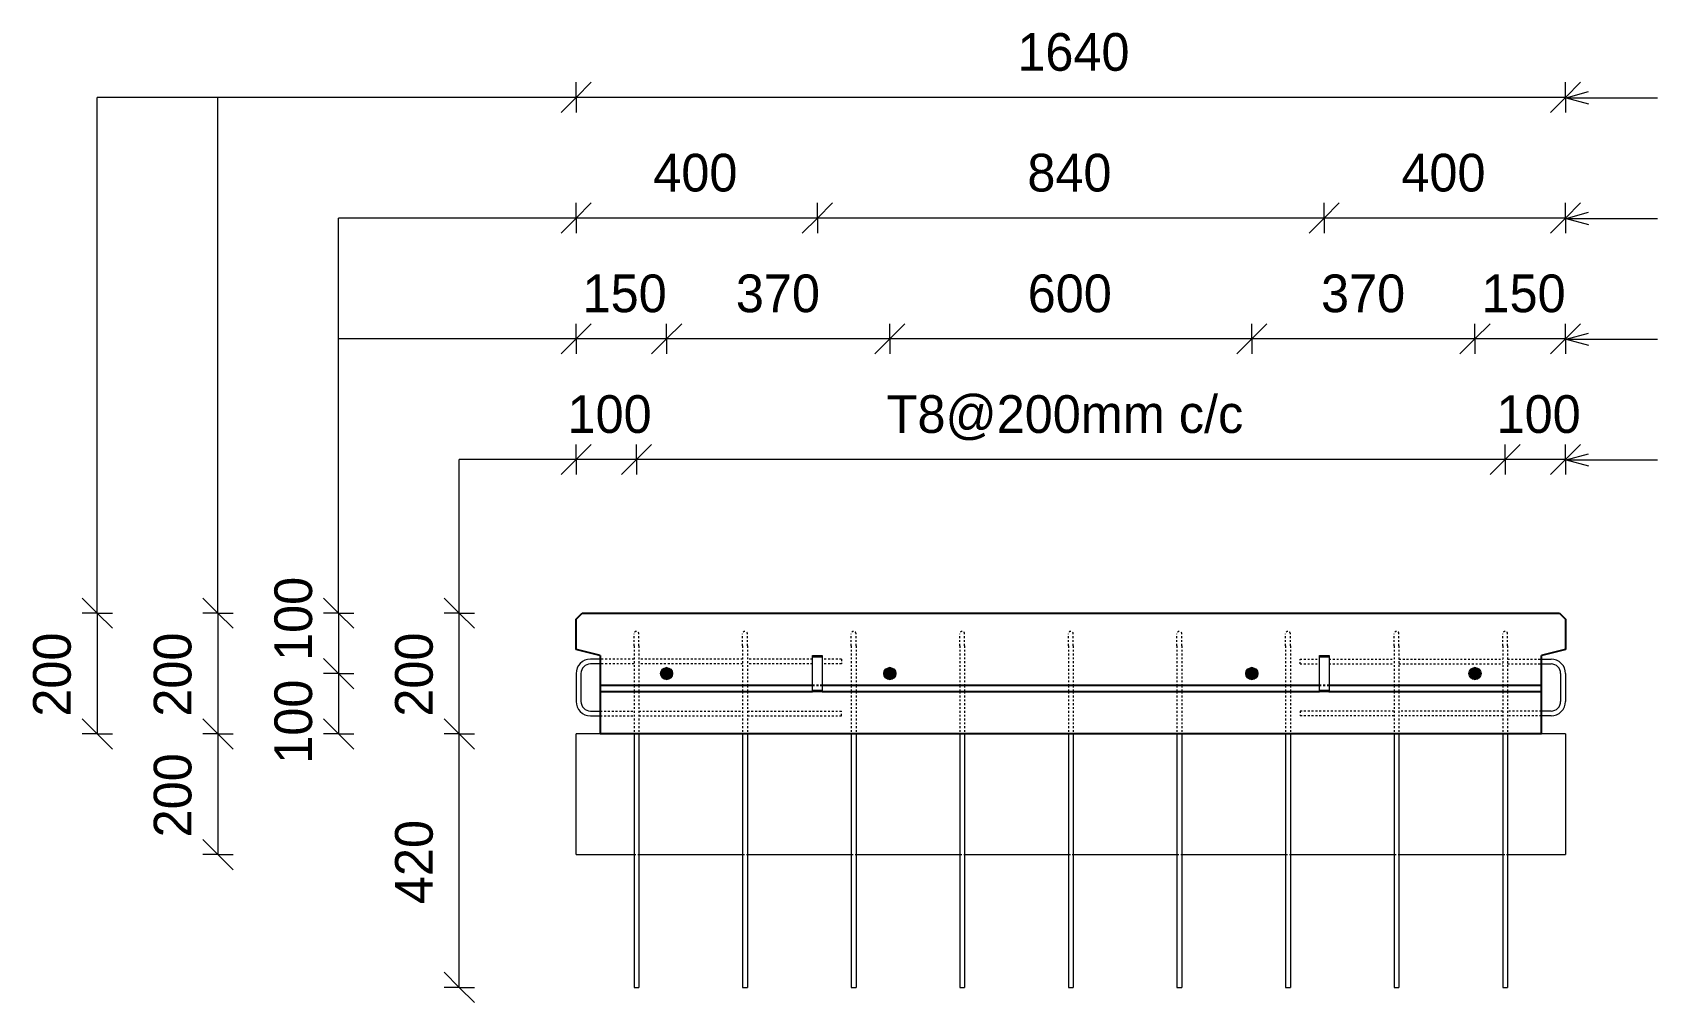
# Model space of a CAD drawing. Header units: millimetres. Extents: x -5626 to 7572, y 1067 to 18539.
# Drawn here: x -2132 to 562, y 12469 to 14076 of the extents above; entities that cross this region are included whole.
import ezdxf

# ---------------------------------------------------------------- set-up
doc = ezdxf.new("R2010")
doc.units = ezdxf.units.MM
doc.linetypes.add('Dash', pattern=[6.36, 3.18, -3.18])
for name, color, linetype, lineweight in [('A-ANNO-DIMS', 211, 'Continuous', 9), ('A-ANNO-DIMS-25', 211, 'Continuous', 9), ('A-DETL-MBND', 5, 'Continuous', 18), ('A-GENM', 13, 'Continuous', 18), ('A-WALL', 113, 'Continuous', 25), ('A-WALL-HDLN', 110, 'Dash', 25), ('G-ANNO-TEXT', 231, 'Continuous', 9), ('S-BEAM', 12, 'Continuous', 18), ('S-BEAM-HDLN', 1, 'Dash', 18), ('S-RBAR', 171, 'Continuous', 18)]:
    doc.layers.add(name, color=color, linetype=linetype, lineweight=lineweight)
doc.styles.add('Nirmala UI Semilight', font='NirmalaS.ttf', dxfattribs={"height": 62.5})
doc.dimstyles.new('Arrow_Filled_-_2_5_NI_UI', dxfattribs={"dimscale": 304.8, "dimtxt": 65.460247, "dimasz": 0.164042, "dimexe": 0.082021, "dimexo": 0.0625, "dimgap": 0.082021, "dimtad": 1, "dimdec": 0, "dimzin": 0, "dimdsep": 46, "dimtxsty": 'Nirmala UI Semilight', "dimblk1": 'OBLIQUE', "dimblk2": 'OBLIQUE', "dimsah": 1, "dimcen": 0.09, "dimazin": 0, "dimtfac": 1, "dimtdec": 4, "dimtix": 1, "dimtmove": 0, "dimatfit": 3, "dimfxl": 0.082021, "dimfxlon": 1, "dimtvp": 1, "dimtolj": 1, "dimtzin": 0, "dimarcsym": 2})
doc.dimstyles.new('Arrow_Filled_-_2_5_NI_UI_1', dxfattribs={"dimscale": 304.8, "dimtxt": 65.460247, "dimasz": 0.164042, "dimexe": 0.082021, "dimexo": 0.0625, "dimgap": 0.082021, "dimtad": 1, "dimdec": 0, "dimzin": 0, "dimdsep": 46, "dimtxsty": 'Nirmala UI Semilight', "dimblk1": 'OBLIQUE', "dimblk2": 'OBLIQUE', "dimsah": 1, "dimcen": 0.09, "dimazin": 0, "dimtfac": 1, "dimtdec": 4, "dimtix": 1, "dimtmove": 2, "dimatfit": 3, "dimfxl": 0.082021, "dimfxlon": 1, "dimtvp": 1, "dimtolj": 1, "dimtzin": 0, "dimarcsym": 2})

# ---------------------------------------------------------------- blocks, each defined once
blk = doc.blocks.new('RR spread anchor face based - RR-SA-7_5-260-1726841-Elevation Top Copy 1')
at = {"layer": 'A-GENM'}
for p, q in [((-4653.4, 13041.4), (-4653.4, 13043.9)), ((-4653.4, 13043.9), (-4637.4, 13043.9)), ((-4653.4, 12986.4), (-4653.4, 13041.4)), ((-4653.4, 13041.4), (-4637.4, 13041.4)), ((-4637.4, 13043.9), (-4637.4, 13041.4)), ((-4637.4, 13041.4), (-4637.4, 12986.4)), ((-4653.4, 12983.9), (-4653.4, 12986.4)), ((-4653.4, 12986.4), (-4637.4, 12986.4)), ((-4637.4, 12983.9), (-4653.4, 12983.9)), ((-4637.4, 12986.4), (-4637.4, 12983.9))]:
    blk.add_line(p, q, dxfattribs=at)
blk = doc.blocks.new('DIMBLOCK13-Elevation Top Copy 1')
at = {"layer": 'A-ANNO-DIMS-25'}
for p, q in [((-1424.4, 12913.9), (-1449.4, 12938.9)), ((-1424.4, 12913.9), (-1449.4, 12913.9)), ((-1424.4, 12493.9), (-1424.4, 12913.9)), ((-1424.4, 12913.9), (-1399.4, 12888.9)), ((-1424.4, 12913.9), (-1399.4, 12913.9)), ((-1424.4, 12493.9), (-1449.4, 12518.9)), ((-1424.4, 12493.9), (-1449.4, 12493.9)), ((-1424.4, 12493.9), (-1399.4, 12468.9)), ((-1424.4, 12493.9), (-1399.4, 12493.9))]:
    blk.add_line(p, q, dxfattribs=at)
at = {"layer": 'A-ANNO-DIMS-25', "color": 0, "insert": (-1530.9, 12631.9), "char_height": 62.5, "width": 172.815, "attachment_point": 1, "rotation": 90, "line_spacing_factor": 1.142579, "style": 'Nirmala UI Semilight'}
blk.add_mtext('420', dxfattribs=at)
blk = doc.blocks.new('_Oblique')
at = {"color": 0, "linetype": 'ByBlock', "lineweight": -2}
blk.add_line((-0.5, -0.5), (0.5, 0.5), dxfattribs=at)
blk = doc.blocks.new('DIMBLOCK14-Elevation Top Copy 1')
at = {"layer": 'A-ANNO-DIMS-25'}
for p, q in [((-1424.4, 13113.9), (-1449.4, 13138.9)), ((-1424.4, 13113.9), (-1449.4, 13113.9)), ((-1424.4, 12913.9), (-1424.4, 13113.9)), ((-1424.4, 13113.9), (-1399.4, 13088.9)), ((-1424.4, 13113.9), (-1399.4, 13113.9)), ((-1424.4, 12913.9), (-1449.4, 12938.9)), ((-1424.4, 12913.9), (-1449.4, 12913.9)), ((-1424.4, 12913.9), (-1399.4, 12888.9)), ((-1424.4, 12913.9), (-1399.4, 12913.9))]:
    blk.add_line(p, q, dxfattribs=at)
at = {"layer": 'A-ANNO-DIMS-25', "color": 0, "insert": (-1530.9, 12942.5), "char_height": 62.5, "width": 171.387, "attachment_point": 1, "rotation": 90, "line_spacing_factor": 1.142579, "style": 'Nirmala UI Semilight'}
blk.add_mtext('200', dxfattribs=at)
blk = doc.blocks.new('DIMBLOCK15-Elevation Top Copy 1')
at = {"layer": 'A-ANNO-DIMS-25'}
for p, q in [((309.2, 13368.7), (334.2, 13393.7)), ((309.2, 13368.7), (309.2, 13393.7)), ((409.2, 13368.7), (434.2, 13393.7)), ((409.2, 13368.7), (409.2, 13393.7)), ((309.2, 13368.7), (284.2, 13343.7)), ((409.2, 13368.7), (309.2, 13368.7)), ((309.2, 13368.7), (309.2, 13343.7)), ((409.2, 13368.7), (384.2, 13343.7)), ((409.2, 13368.7), (409.2, 13343.7))]:
    blk.add_line(p, q, dxfattribs=at)
at = {"layer": 'A-ANNO-DIMS-25', "color": 0, "insert": (295, 13475.2), "char_height": 62.5, "width": 154.248, "attachment_point": 1, "line_spacing_factor": 1.142579, "style": 'Nirmala UI Semilight'}
blk.add_mtext('100', dxfattribs=at)
blk = doc.blocks.new('DIMBLOCK16-Elevation Top Copy 1')
at = {"layer": 'A-ANNO-DIMS-25'}
for p, q in [((-1130.8, 13368.7), (-1105.8, 13393.7)), ((-1130.8, 13368.7), (-1130.8, 13393.7)), ((309.2, 13368.7), (334.2, 13393.7)), ((309.2, 13368.7), (309.2, 13393.7)), ((-1130.8, 13368.7), (-1155.8, 13343.7)), ((309.2, 13368.7), (-1130.8, 13368.7)), ((-1130.8, 13368.7), (-1130.8, 13343.7)), ((309.2, 13368.7), (284.2, 13343.7)), ((309.2, 13368.7), (309.2, 13343.7))]:
    blk.add_line(p, q, dxfattribs=at)
at = {"layer": 'A-ANNO-DIMS-25', "color": 0, "insert": (-716, 13475.2), "char_height": 62.5, "width": 732.679, "attachment_point": 1, "line_spacing_factor": 1.142579, "style": 'Nirmala UI Semilight'}
blk.add_mtext('T8@200mm c/c', dxfattribs=at)
blk = doc.blocks.new('DIMBLOCK17-Elevation Top Copy 1')
at = {"layer": 'A-ANNO-DIMS-25'}
for p, q in [((-1230.8, 13368.7), (-1205.8, 13393.7)), ((-1230.8, 13368.7), (-1230.8, 13393.7)), ((-1130.8, 13368.7), (-1105.8, 13393.7)), ((-1130.8, 13368.7), (-1130.8, 13393.7)), ((-1230.8, 13368.7), (-1255.8, 13343.7)), ((-1130.8, 13368.7), (-1230.8, 13368.7)), ((-1230.8, 13368.7), (-1230.8, 13343.7)), ((-1130.8, 13368.7), (-1155.8, 13343.7)), ((-1130.8, 13368.7), (-1130.8, 13343.7))]:
    blk.add_line(p, q, dxfattribs=at)
at = {"layer": 'A-ANNO-DIMS-25', "color": 0, "insert": (-1245, 13475.2), "char_height": 62.5, "width": 154.248, "attachment_point": 1, "line_spacing_factor": 1.142579, "style": 'Nirmala UI Semilight'}
blk.add_mtext('100', dxfattribs=at)
blk = doc.blocks.new('DIMBLOCK18-Elevation Top Copy 1')
at = {"layer": 'A-ANNO-DIMS-25'}
for p, q in [((259.2, 13568.7), (284.2, 13593.7)), ((259.2, 13568.7), (259.2, 13593.7)), ((409.2, 13568.7), (434.2, 13593.7)), ((409.2, 13568.7), (409.2, 13593.7)), ((259.2, 13568.7), (234.2, 13543.7)), ((409.2, 13568.7), (259.2, 13568.7)), ((259.2, 13568.7), (259.2, 13543.7)), ((409.2, 13568.7), (384.2, 13543.7)), ((409.2, 13568.7), (409.2, 13543.7))]:
    blk.add_line(p, q, dxfattribs=at)
at = {"layer": 'A-ANNO-DIMS-25', "color": 0, "insert": (270, 13675.2), "char_height": 62.5, "width": 154.248, "attachment_point": 1, "line_spacing_factor": 1.142579, "style": 'Nirmala UI Semilight'}
blk.add_mtext('150', dxfattribs=at)
blk = doc.blocks.new('DIMBLOCK19-Elevation Top Copy 1')
at = {"layer": 'A-ANNO-DIMS-25'}
for p, q in [((-110.8, 13568.7), (-85.8, 13593.7)), ((-110.8, 13568.7), (-110.8, 13593.7)), ((259.2, 13568.7), (284.2, 13593.7)), ((259.2, 13568.7), (259.2, 13593.7)), ((-110.8, 13568.7), (-135.8, 13543.7)), ((259.2, 13568.7), (-110.8, 13568.7)), ((-110.8, 13568.7), (-110.8, 13543.7)), ((259.2, 13568.7), (234.2, 13543.7)), ((259.2, 13568.7), (259.2, 13543.7))]:
    blk.add_line(p, q, dxfattribs=at)
at = {"layer": 'A-ANNO-DIMS-25', "color": 0, "insert": (4, 13675.2), "char_height": 62.5, "width": 168.53, "attachment_point": 1, "line_spacing_factor": 1.142579, "style": 'Nirmala UI Semilight'}
blk.add_mtext('370', dxfattribs=at)
blk = doc.blocks.new('DIMBLOCK20-Elevation Top Copy 1')
at = {"layer": 'A-ANNO-DIMS-25'}
for p, q in [((-710.8, 13568.7), (-685.8, 13593.7)), ((-710.8, 13568.7), (-710.8, 13593.7)), ((-110.8, 13568.7), (-85.8, 13593.7)), ((-110.8, 13568.7), (-110.8, 13593.7)), ((-710.8, 13568.7), (-735.8, 13543.7)), ((-110.8, 13568.7), (-710.8, 13568.7)), ((-710.8, 13568.7), (-710.8, 13543.7)), ((-110.8, 13568.7), (-135.8, 13543.7)), ((-110.8, 13568.7), (-110.8, 13543.7))]:
    blk.add_line(p, q, dxfattribs=at)
at = {"layer": 'A-ANNO-DIMS-25', "color": 0, "insert": (-482.2, 13675.2), "char_height": 62.5, "width": 171.387, "attachment_point": 1, "line_spacing_factor": 1.142579, "style": 'Nirmala UI Semilight'}
blk.add_mtext('600', dxfattribs=at)
blk = doc.blocks.new('DIMBLOCK21-Elevation Top Copy 1')
at = {"layer": 'A-ANNO-DIMS-25'}
for p, q in [((-1080.8, 13568.7), (-1055.8, 13593.7)), ((-1080.8, 13568.7), (-1080.8, 13593.7)), ((-710.8, 13568.7), (-685.8, 13593.7)), ((-710.8, 13568.7), (-710.8, 13593.7)), ((-1080.8, 13568.7), (-1105.8, 13543.7)), ((-710.8, 13568.7), (-1080.8, 13568.7)), ((-1080.8, 13568.7), (-1080.8, 13543.7)), ((-710.8, 13568.7), (-735.8, 13543.7)), ((-710.8, 13568.7), (-710.8, 13543.7))]:
    blk.add_line(p, q, dxfattribs=at)
at = {"layer": 'A-ANNO-DIMS-25', "color": 0, "insert": (-966, 13675.2), "char_height": 62.5, "width": 168.53, "attachment_point": 1, "line_spacing_factor": 1.142579, "style": 'Nirmala UI Semilight'}
blk.add_mtext('370', dxfattribs=at)
blk = doc.blocks.new('DIMBLOCK22-Elevation Top Copy 1')
at = {"layer": 'A-ANNO-DIMS-25'}
for p, q in [((-1230.8, 13568.7), (-1205.8, 13593.7)), ((-1230.8, 13568.7), (-1230.8, 13593.7)), ((-1080.8, 13568.7), (-1055.8, 13593.7)), ((-1080.8, 13568.7), (-1080.8, 13593.7)), ((-1230.8, 13568.7), (-1255.8, 13543.7)), ((-1080.8, 13568.7), (-1230.8, 13568.7)), ((-1230.8, 13568.7), (-1230.8, 13543.7)), ((-1080.8, 13568.7), (-1105.8, 13543.7)), ((-1080.8, 13568.7), (-1080.8, 13543.7))]:
    blk.add_line(p, q, dxfattribs=at)
at = {"layer": 'A-ANNO-DIMS-25', "color": 0, "insert": (-1220, 13675.2), "char_height": 62.5, "width": 154.248, "attachment_point": 1, "line_spacing_factor": 1.142579, "style": 'Nirmala UI Semilight'}
blk.add_mtext('150', dxfattribs=at)
blk = doc.blocks.new('DIMBLOCK23-Elevation Top Copy 1')
at = {"layer": 'A-ANNO-DIMS-25'}
for p, q in [((-1624.4, 13113.9), (-1649.4, 13138.9)), ((-1624.4, 13113.9), (-1649.4, 13113.9)), ((-1624.4, 13113.9), (-1624.4, 13013.9)), ((-1624.4, 13113.9), (-1599.4, 13088.9)), ((-1624.4, 13113.9), (-1599.4, 13113.9)), ((-1624.4, 13013.9), (-1649.4, 13038.9)), ((-1624.4, 13013.9), (-1649.4, 13013.9)), ((-1624.4, 13013.9), (-1599.4, 12988.9)), ((-1624.4, 13013.9), (-1599.4, 13013.9))]:
    blk.add_line(p, q, dxfattribs=at)
at = {"layer": 'A-ANNO-DIMS-25', "color": 0, "insert": (-1730.9, 13034.8), "char_height": 62.5, "width": 154.248, "attachment_point": 1, "rotation": 90, "line_spacing_factor": 1.142579, "style": 'Nirmala UI Semilight'}
blk.add_mtext('100', dxfattribs=at)
blk = doc.blocks.new('DIMBLOCK24-Elevation Top Copy 1')
at = {"layer": 'A-ANNO-DIMS-25'}
for p, q in [((-1624.4, 13013.9), (-1649.4, 13038.9)), ((-1624.4, 13013.9), (-1649.4, 13013.9)), ((-1624.4, 13013.9), (-1624.4, 12913.9)), ((-1624.4, 13013.9), (-1599.4, 12988.9)), ((-1624.4, 13013.9), (-1599.4, 13013.9)), ((-1624.4, 12913.9), (-1649.4, 12938.9)), ((-1624.4, 12913.9), (-1649.4, 12913.9)), ((-1624.4, 12913.9), (-1599.4, 12888.9)), ((-1624.4, 12913.9), (-1599.4, 12913.9))]:
    blk.add_line(p, q, dxfattribs=at)
at = {"layer": 'A-ANNO-DIMS-25', "color": 0, "insert": (-1730.9, 12864.5), "char_height": 62.5, "width": 154.248, "attachment_point": 1, "rotation": 90, "line_spacing_factor": 1.142579, "style": 'Nirmala UI Semilight'}
blk.add_mtext('100', dxfattribs=at)
blk = doc.blocks.new('DIMBLOCK25-Elevation Top Copy 1')
at = {"layer": 'A-ANNO-DIMS-25'}
for p, q in [((9.2, 13768.7), (34.2, 13793.7)), ((9.2, 13768.7), (9.2, 13793.7)), ((409.2, 13768.7), (434.2, 13793.7)), ((409.2, 13768.7), (409.2, 13793.7)), ((9.2, 13768.7), (-15.8, 13743.7)), ((409.2, 13768.7), (9.2, 13768.7)), ((9.2, 13768.7), (9.2, 13743.7)), ((409.2, 13768.7), (384.2, 13743.7)), ((409.2, 13768.7), (409.2, 13743.7))]:
    blk.add_line(p, q, dxfattribs=at)
at = {"layer": 'A-ANNO-DIMS-25', "color": 0, "insert": (137.2, 13875.2), "char_height": 62.5, "width": 172.815, "attachment_point": 1, "line_spacing_factor": 1.142579, "style": 'Nirmala UI Semilight'}
blk.add_mtext('400', dxfattribs=at)
blk = doc.blocks.new('DIMBLOCK26-Elevation Top Copy 1')
at = {"layer": 'A-ANNO-DIMS-25'}
for p, q in [((-830.8, 13768.7), (-805.8, 13793.7)), ((-830.8, 13768.7), (-830.8, 13793.7)), ((9.2, 13768.7), (34.2, 13793.7)), ((9.2, 13768.7), (9.2, 13793.7)), ((-830.8, 13768.7), (-855.8, 13743.7)), ((9.2, 13768.7), (-830.8, 13768.7)), ((-830.8, 13768.7), (-830.8, 13743.7)), ((9.2, 13768.7), (-15.8, 13743.7)), ((9.2, 13768.7), (9.2, 13743.7))]:
    blk.add_line(p, q, dxfattribs=at)
at = {"layer": 'A-ANNO-DIMS-25', "color": 0, "insert": (-482.8, 13875.2), "char_height": 62.5, "width": 172.815, "attachment_point": 1, "line_spacing_factor": 1.142579, "style": 'Nirmala UI Semilight'}
blk.add_mtext('840', dxfattribs=at)
blk = doc.blocks.new('DIMBLOCK27-Elevation Top Copy 1')
at = {"layer": 'A-ANNO-DIMS-25'}
for p, q in [((-1230.8, 13768.7), (-1205.8, 13793.7)), ((-1230.8, 13768.7), (-1230.8, 13793.7)), ((-830.8, 13768.7), (-805.8, 13793.7)), ((-830.8, 13768.7), (-830.8, 13793.7)), ((-1230.8, 13768.7), (-1255.8, 13743.7)), ((-830.8, 13768.7), (-1230.8, 13768.7)), ((-1230.8, 13768.7), (-1230.8, 13743.7)), ((-830.8, 13768.7), (-855.8, 13743.7)), ((-830.8, 13768.7), (-830.8, 13743.7))]:
    blk.add_line(p, q, dxfattribs=at)
at = {"layer": 'A-ANNO-DIMS-25', "color": 0, "insert": (-1102.8, 13875.2), "char_height": 62.5, "width": 172.815, "attachment_point": 1, "line_spacing_factor": 1.142579, "style": 'Nirmala UI Semilight'}
blk.add_mtext('400', dxfattribs=at)
blk = doc.blocks.new('DIMBLOCK28-Elevation Top Copy 1')
at = {"layer": 'A-ANNO-DIMS-25'}
for p, q in [((-1230.8, 13968.7), (-1205.8, 13993.7)), ((-1230.8, 13968.7), (-1230.8, 13993.7)), ((409.2, 13968.7), (434.2, 13993.7)), ((409.2, 13968.7), (409.2, 13993.7)), ((-1230.8, 13968.7), (-1255.8, 13943.7)), ((409.2, 13968.7), (-1230.8, 13968.7)), ((-1230.8, 13968.7), (-1230.8, 13943.7)), ((409.2, 13968.7), (384.2, 13943.7)), ((409.2, 13968.7), (409.2, 13943.7))]:
    blk.add_line(p, q, dxfattribs=at)
at = {"layer": 'A-ANNO-DIMS-25', "color": 0, "insert": (-499.4, 14075.2), "char_height": 62.5, "width": 212.805, "attachment_point": 1, "line_spacing_factor": 1.142579, "style": 'Nirmala UI Semilight'}
blk.add_mtext('1640', dxfattribs=at)
blk = doc.blocks.new('DIMBLOCK29-Elevation Top Copy 1')
at = {"layer": 'A-ANNO-DIMS-25'}
for p, q in [((-1824.4, 13113.9), (-1849.4, 13138.9)), ((-1824.4, 13113.9), (-1849.4, 13113.9)), ((-1824.4, 13113.9), (-1824.4, 12913.9)), ((-1824.4, 13113.9), (-1799.4, 13088.9)), ((-1824.4, 13113.9), (-1799.4, 13113.9)), ((-1824.4, 12913.9), (-1849.4, 12938.9)), ((-1824.4, 12913.9), (-1849.4, 12913.9)), ((-1824.4, 12913.9), (-1799.4, 12888.9)), ((-1824.4, 12913.9), (-1799.4, 12913.9))]:
    blk.add_line(p, q, dxfattribs=at)
at = {"layer": 'A-ANNO-DIMS-25', "color": 0, "insert": (-1930.9, 12942.5), "char_height": 62.5, "width": 171.387, "attachment_point": 1, "rotation": 90, "line_spacing_factor": 1.142579, "style": 'Nirmala UI Semilight'}
blk.add_mtext('200', dxfattribs=at)
blk = doc.blocks.new('DIMBLOCK30-Elevation Top Copy 1')
at = {"layer": 'A-ANNO-DIMS-25'}
for p, q in [((-1824.4, 12913.9), (-1849.4, 12938.9)), ((-1824.4, 12913.9), (-1849.4, 12913.9)), ((-1824.4, 12913.9), (-1824.4, 12713.9)), ((-1824.4, 12913.9), (-1799.4, 12888.9)), ((-1824.4, 12913.9), (-1799.4, 12913.9)), ((-1824.4, 12713.9), (-1849.4, 12738.9)), ((-1824.4, 12713.9), (-1849.4, 12713.9)), ((-1824.4, 12713.9), (-1799.4, 12688.9)), ((-1824.4, 12713.9), (-1799.4, 12713.9))]:
    blk.add_line(p, q, dxfattribs=at)
at = {"layer": 'A-ANNO-DIMS-25', "color": 0, "insert": (-1930.9, 12742.5), "char_height": 62.5, "width": 171.387, "attachment_point": 1, "rotation": 90, "line_spacing_factor": 1.142579, "style": 'Nirmala UI Semilight'}
blk.add_mtext('200', dxfattribs=at)
blk = doc.blocks.new('DIMBLOCK31-Elevation Top Copy 1')
at = {"layer": 'A-ANNO-DIMS-25'}
for p, q in [((-2024.4, 13113.9), (-2049.4, 13138.9)), ((-2024.4, 13113.9), (-2049.4, 13113.9)), ((-2024.4, 13113.9), (-2024.4, 12913.9)), ((-2024.4, 13113.9), (-1999.4, 13088.9)), ((-2024.4, 13113.9), (-1999.4, 13113.9)), ((-2024.4, 12913.9), (-2049.4, 12938.9)), ((-2024.4, 12913.9), (-2049.4, 12913.9)), ((-2024.4, 12913.9), (-1999.4, 12888.9)), ((-2024.4, 12913.9), (-1999.4, 12913.9))]:
    blk.add_line(p, q, dxfattribs=at)
at = {"layer": 'A-ANNO-DIMS-25', "color": 0, "insert": (-2130.9, 12942.5), "char_height": 62.5, "width": 171.387, "attachment_point": 1, "rotation": 90, "line_spacing_factor": 1.142579, "style": 'Nirmala UI Semilight'}
blk.add_mtext('200', dxfattribs=at)

msp = doc.modelspace()

# ---------------------------------------------------------------- hatches: boundary and pattern name
at = {"layer": 'S-RBAR'}
for points in [[(-1080.8, 13003.9), (-1073.7, 13006.8), (-1070.8, 13013.9), (-1073.7, 13020.9), (-1080.8, 13023.9), (-1087.8, 13020.9), (-1090.8, 13013.9), (-1087.8, 13006.8)], [(-710.8, 13003.9), (-703.7, 13006.9), (-700.8, 13013.9), (-703.7, 13021), (-710.8, 13023.9), (-717.8, 13021), (-720.8, 13013.9), (-717.8, 13006.9)], [(-110.8, 13003.9), (-103.7, 13006.9), (-100.8, 13013.9), (-103.7, 13021), (-110.8, 13023.9), (-117.8, 13021), (-120.8, 13013.9), (-117.8, 13006.9)], [(259.2, 13003.9), (266.3, 13006.9), (269.2, 13013.9), (266.3, 13021), (259.2, 13023.9), (252.2, 13021), (249.2, 13013.9), (252.2, 13006.9)]]:
    msp.add_hatch(color=256, dxfattribs=at).paths.add_polyline_path(points)
h = msp.add_hatch(color=256, dxfattribs=at)
edge = h.paths.add_edge_path()
edge.add_arc((-1080.8, 13013.9), 10, 0, 360)
h = msp.add_hatch(color=256, dxfattribs=at)
edge = h.paths.add_edge_path()
edge.add_arc((-710.8, 13013.9), 10, 0, 360)
h = msp.add_hatch(color=256, dxfattribs=at)
edge = h.paths.add_edge_path()
edge.add_arc((-110.8, 13013.9), 10, 0, 360)
h = msp.add_hatch(color=256, dxfattribs=at)
edge = h.paths.add_edge_path()
edge.add_arc((259.2, 13013.9), 10, 0, 360)

# ---------------------------------------------------------------- linework, layer by layer
at = {"layer": 'A-DETL-MBND'}
for p, q in [((-2024.4, 13113.9), (-2024.4, 13968.7)), ((-1230.8, 13968.7), (-2024.4, 13968.7)), ((-1824.4, 13113.9), (-1824.4, 13968.7)), ((-1230.8, 13768.7), (-1624.4, 13768.7)), ((-1624.4, 13113.9), (-1624.4, 13768.7)), ((-1230.8, 13568.7), (-1624.4, 13568.7)), ((-1424.4, 13113.9), (-1424.4, 13368.7)), ((-1230.8, 13368.7), (-1424.4, 13368.7)), ((-1134.8, 12493.9), (-1134, 12493.9))]:
    msp.add_line(p, q, dxfattribs=at)
at = {"layer": 'A-WALL'}
for p, q in [((-1230.8, 13103.9), (-1220.8, 13113.9)), ((-1230.8, 13053.9), (-1230.8, 13103.9)), ((-1220.8, 13113.9), (399.2, 13113.9)), ((399.2, 13113.9), (409.2, 13103.9)), ((409.2, 13103.9), (409.2, 13053.9)), ((-1190.8, 13043.9), (-1230.8, 13053.9)), ((-1190.8, 13043.9), (-1190.8, 12913.9)), ((409.2, 13053.9), (369.2, 13043.9)), ((369.2, 12913.9), (369.2, 13043.9)), ((-838.8, 12993.9), (-1190.8, 12993.9)), ((-838.8, 12983.9), (-1190.8, 12983.9)), ((1.2, 12993.9), (-822.8, 12993.9)), ((1.2, 12983.9), (-822.8, 12983.9)), ((369.2, 12993.9), (17.2, 12993.9)), ((369.2, 12983.9), (17.2, 12983.9)), ((369.2, 12913.9), (-1190.8, 12913.9))]:
    msp.add_line(p, q, dxfattribs=at)
at = {"layer": 'A-WALL-HDLN'}
for p, q in [((-822.8, 12993.9), (-838.7, 12993.9)), ((17.2, 12993.9), (1.3, 12993.9))]:
    msp.add_line(p, q, dxfattribs=at)
at = {"layer": 'G-ANNO-TEXT', "color": 10}
for p, q in [((410.1, 13968.1), (447.6, 13978.2)), ((410.1, 13968.1), (447.6, 13958.1)), ((410.1, 13968.1), (561.7, 13968.1)), ((410.1, 13768.1), (447.6, 13778.2)), ((410.1, 13768.1), (447.6, 13758.1)), ((410.1, 13768.1), (561.7, 13768.1)), ((410.1, 13568.1), (447.6, 13578.2)), ((410.1, 13568.1), (447.6, 13558.1)), ((410.1, 13568.1), (561.7, 13568.1)), ((410.1, 13368.1), (447.6, 13378.2)), ((410.1, 13368.1), (447.6, 13358.1)), ((410.1, 13368.1), (561.7, 13368.1))]:
    msp.add_line(p, q, dxfattribs=at)
at = {"layer": 'S-BEAM'}
for p, q in [((-1230.8, 12713.9), (-1230.8, 12913.9)), ((-1134.8, 12913.9), (-1230.8, 12913.9)), ((-954.8, 12913.9), (-1126.8, 12913.9)), ((-774.8, 12913.9), (-946.8, 12913.9)), ((-594.8, 12913.9), (-766.8, 12913.9)), ((-414.8, 12913.9), (-586.8, 12913.9)), ((-234.8, 12913.9), (-406.8, 12913.9)), ((-54.8, 12913.9), (-226.8, 12913.9)), ((125.2, 12913.9), (-46.8, 12913.9)), ((305.2, 12913.9), (133.2, 12913.9)), ((409.3, 12913.9), (313.2, 12913.9)), ((409.3, 12913.9), (409.3, 12713.9)), ((-1230.8, 12713.9), (-1134.8, 12713.9)), ((-1126.8, 12713.9), (-954.8, 12713.9)), ((-946.8, 12713.9), (-774.8, 12713.9)), ((-766.8, 12713.9), (-594.8, 12713.9)), ((-586.8, 12713.9), (-414.8, 12713.9)), ((-406.8, 12713.9), (-234.8, 12713.9)), ((-226.8, 12713.9), (-54.8, 12713.9)), ((-46.8, 12713.9), (125.2, 12713.9)), ((133.2, 12713.9), (305.2, 12713.9)), ((313.2, 12713.9), (409.3, 12713.9))]:
    msp.add_line(p, q, dxfattribs=at)
at = {"layer": 'S-BEAM-HDLN'}
for p, q in [((-1126.8, 12913.9), (-1134.7, 12913.9)), ((-946.8, 12913.9), (-954.7, 12913.9)), ((-766.8, 12913.9), (-774.7, 12913.9)), ((-586.8, 12913.9), (-594.7, 12913.9)), ((-406.8, 12913.9), (-414.7, 12913.9)), ((-226.8, 12913.9), (-234.7, 12913.9)), ((-46.8, 12913.9), (-54.7, 12913.9)), ((133.2, 12913.9), (125.3, 12913.9)), ((313.2, 12913.9), (305.3, 12913.9)), ((-1134.7, 12713.9), (-1126.8, 12713.9)), ((-954.7, 12713.9), (-946.8, 12713.9)), ((-774.7, 12713.9), (-766.8, 12713.9)), ((-594.7, 12713.9), (-586.8, 12713.9)), ((-414.7, 12713.9), (-406.8, 12713.9)), ((-234.7, 12713.9), (-226.8, 12713.9)), ((-54.7, 12713.9), (-46.8, 12713.9)), ((125.3, 12713.9), (133.2, 12713.9)), ((305.3, 12713.9), (313.2, 12713.9))]:
    msp.add_line(p, q, dxfattribs=at)
at = {"layer": 'S-RBAR', "linetype": 'Dash'}
for p, q in [((-1134.8, 13059.9), (-1134.8, 13079.9)), ((-1126.8, 13059.9), (-1126.8, 13079.9)), ((-954.8, 13059.9), (-954.8, 13079.9)), ((-946.8, 13059.9), (-946.8, 13079.9)), ((-774.8, 13059.9), (-774.8, 13079.9)), ((-766.8, 13059.9), (-766.8, 13079.9)), ((-594.8, 13059.9), (-594.8, 13079.9)), ((-586.8, 13059.9), (-586.8, 13079.9)), ((-414.8, 13059.9), (-414.8, 13079.9)), ((-406.8, 13059.9), (-406.8, 13079.9)), ((-234.8, 13059.9), (-234.8, 13079.9)), ((-226.8, 13059.9), (-226.8, 13079.9)), ((-54.8, 13059.9), (-54.8, 13079.9)), ((-46.8, 13059.9), (-46.8, 13079.9)), ((125.2, 13059.9), (125.2, 13079.9)), ((133.2, 13059.9), (133.2, 13079.9)), ((305.2, 13059.9), (305.2, 13079.9)), ((313.2, 13059.9), (313.2, 13079.9)), ((-1134.8, 13037.9), (-1190.7, 13037.9)), ((-1134.8, 13059.9), (-1134.8, 12994)), ((-1126.8, 13059.9), (-1126.8, 12994)), ((-954.8, 13037.9), (-1126.8, 13037.9)), ((-954.8, 13059.9), (-954.8, 12994)), ((-946.8, 13059.9), (-946.8, 12994)), ((-838.8, 13037.9), (-946.8, 13037.9)), ((-790.8, 13037.9), (-822.8, 13037.9)), ((-790.8, 13037.9), (-790.8, 13029.9)), ((-774.8, 13059.9), (-774.8, 12994)), ((-766.8, 13059.9), (-766.8, 12994)), ((-594.8, 13059.9), (-594.8, 12994)), ((-586.8, 13059.9), (-586.8, 12994)), ((-414.8, 13059.9), (-414.8, 12994)), ((-406.8, 13059.9), (-406.8, 12994)), ((-234.8, 13059.9), (-234.8, 12994)), ((-226.8, 13059.9), (-226.8, 12994)), ((-54.8, 13059.9), (-54.8, 12994)), ((-46.8, 13059.9), (-46.8, 12994)), ((-30.8, 13037.9), (1.2, 13037.9)), ((-30.8, 13029.9), (-30.8, 13037.9)), ((17.2, 13037.9), (125.2, 13037.9)), ((125.2, 13059.9), (125.2, 12994)), ((133.2, 13059.9), (133.2, 12994)), ((133.2, 13037.9), (305.2, 13037.9)), ((305.2, 13059.9), (305.2, 12994)), ((313.2, 13059.9), (313.2, 12994)), ((313.2, 13037.9), (369.2, 13037.9)), ((-1134.8, 13029.9), (-1190.7, 13029.9)), ((-954.8, 13029.9), (-1126.8, 13029.9)), ((-838.8, 13029.9), (-946.8, 13029.9)), ((-790.8, 13029.9), (-822.8, 13029.9)), ((-30.8, 13029.9), (1.2, 13029.9)), ((17.2, 13029.9), (125.2, 13029.9)), ((133.2, 13029.9), (305.2, 13029.9)), ((313.2, 13029.9), (369.2, 13029.9)), ((-1134.8, 12993.9), (-1134.8, 12984)), ((-1134.8, 12983.9), (-1134.8, 12914)), ((-1126.8, 12993.9), (-1126.8, 12984)), ((-1126.8, 12983.9), (-1126.8, 12914)), ((-954.8, 12993.9), (-954.8, 12984)), ((-954.8, 12983.9), (-954.8, 12914)), ((-946.8, 12993.9), (-946.8, 12984)), ((-946.8, 12983.9), (-946.8, 12914)), ((-774.8, 12993.9), (-774.8, 12984)), ((-774.8, 12983.9), (-774.8, 12914)), ((-766.8, 12993.9), (-766.8, 12984)), ((-766.8, 12983.9), (-766.8, 12914)), ((-594.8, 12993.9), (-594.8, 12984)), ((-594.8, 12983.9), (-594.8, 12914)), ((-586.8, 12993.9), (-586.8, 12984)), ((-586.8, 12983.9), (-586.8, 12914)), ((-414.8, 12993.9), (-414.8, 12984)), ((-414.8, 12983.9), (-414.8, 12914)), ((-406.8, 12993.9), (-406.8, 12984)), ((-406.8, 12983.9), (-406.8, 12914)), ((-234.8, 12993.9), (-234.8, 12984)), ((-234.8, 12983.9), (-234.8, 12914)), ((-226.8, 12993.9), (-226.8, 12984)), ((-226.8, 12983.9), (-226.8, 12914)), ((-54.8, 12993.9), (-54.8, 12984)), ((-54.8, 12983.9), (-54.8, 12914)), ((-46.8, 12993.9), (-46.8, 12984)), ((-46.8, 12983.9), (-46.8, 12914)), ((125.2, 12993.9), (125.2, 12984)), ((125.2, 12983.9), (125.2, 12914)), ((133.2, 12993.9), (133.2, 12984)), ((133.2, 12983.9), (133.2, 12914)), ((305.2, 12993.9), (305.2, 12984)), ((305.2, 12983.9), (305.2, 12914)), ((313.2, 12993.9), (313.2, 12984)), ((313.2, 12983.9), (313.2, 12914)), ((-1190.7, 12951.9), (-1134.8, 12951.9)), ((-1190.7, 12943.9), (-1134.8, 12943.9)), ((-1126.8, 12951.9), (-954.8, 12951.9)), ((-1126.8, 12943.9), (-954.8, 12943.9)), ((-946.8, 12951.9), (-790.8, 12951.9)), ((-946.8, 12943.9), (-790.8, 12943.9)), ((-790.8, 12943.9), (-790.8, 12951.9)), ((125.2, 12951.9), (-30.8, 12951.9)), ((-30.8, 12951.9), (-30.8, 12943.9)), ((125.2, 12943.9), (-30.8, 12943.9)), ((305.2, 12951.9), (133.2, 12951.9)), ((305.2, 12943.9), (133.2, 12943.9)), ((369.2, 12951.9), (313.2, 12951.9)), ((369.2, 12943.9), (313.2, 12943.9))]:
    msp.add_line(p, q, dxfattribs=at)
at = {"layer": 'S-RBAR'}
for p, q in [((-1190.8, 13037.9), (-1206.8, 13037.9)), ((369.2, 13037.9), (385.2, 13037.9)), ((-1230.8, 13013.9), (-1230.8, 12967.9)), ((-1222.8, 13013.9), (-1222.8, 12967.9)), ((-1190.8, 13029.9), (-1206.8, 13029.9)), ((-1087.8, 13020.9), (-1090.8, 13013.9)), ((-1090.8, 13013.9), (-1087.8, 13006.8)), ((-1080.8, 13023.9), (-1087.8, 13020.9)), ((-1073.7, 13020.9), (-1080.8, 13023.9)), ((-1070.8, 13013.9), (-1073.7, 13020.9)), ((-1073.7, 13006.8), (-1070.8, 13013.9)), ((-717.8, 13021), (-720.8, 13013.9)), ((-720.8, 13013.9), (-717.8, 13006.9)), ((-710.8, 13023.9), (-717.8, 13021)), ((-703.7, 13021), (-710.8, 13023.9)), ((-700.8, 13013.9), (-703.7, 13021)), ((-703.7, 13006.9), (-700.8, 13013.9)), ((-117.8, 13021), (-120.8, 13013.9)), ((-120.8, 13013.9), (-117.8, 13006.9)), ((-110.8, 13023.9), (-117.8, 13021)), ((-103.7, 13021), (-110.8, 13023.9)), ((-100.8, 13013.9), (-103.7, 13021)), ((-103.7, 13006.9), (-100.8, 13013.9)), ((252.2, 13021), (249.2, 13013.9)), ((249.2, 13013.9), (252.2, 13006.9)), ((259.2, 13023.9), (252.2, 13021)), ((266.3, 13021), (259.2, 13023.9)), ((269.2, 13013.9), (266.3, 13021)), ((266.3, 13006.9), (269.2, 13013.9)), ((369.2, 13029.9), (385.2, 13029.9)), ((401.2, 13013.9), (401.2, 12967.9)), ((409.2, 13013.9), (409.2, 12967.9)), ((-1087.8, 13006.8), (-1080.8, 13003.9)), ((-1080.8, 13003.9), (-1073.7, 13006.8)), ((-717.8, 13006.9), (-710.8, 13003.9)), ((-710.8, 13003.9), (-703.7, 13006.9)), ((-117.8, 13006.9), (-110.8, 13003.9)), ((-110.8, 13003.9), (-103.7, 13006.9)), ((252.2, 13006.9), (259.2, 13003.9)), ((259.2, 13003.9), (266.3, 13006.9)), ((-1206.8, 12951.9), (-1190.8, 12951.9)), ((-1206.8, 12943.9), (-1190.8, 12943.9)), ((385.2, 12951.9), (369.2, 12951.9)), ((385.2, 12943.9), (369.2, 12943.9)), ((-1134.8, 12913.9), (-1134.8, 12493.9)), ((-1126.8, 12913.9), (-1126.8, 12493.9)), ((-954.8, 12913.9), (-954.8, 12493.9)), ((-946.8, 12913.9), (-946.8, 12493.9)), ((-774.8, 12913.9), (-774.8, 12493.9)), ((-766.8, 12913.9), (-766.8, 12493.9)), ((-594.8, 12913.9), (-594.8, 12493.9)), ((-586.8, 12913.9), (-586.8, 12493.9)), ((-414.8, 12913.9), (-414.8, 12493.9)), ((-406.8, 12913.9), (-406.8, 12493.9)), ((-234.8, 12913.9), (-234.8, 12493.9)), ((-226.8, 12913.9), (-226.8, 12493.9)), ((-54.8, 12913.9), (-54.8, 12493.9)), ((-46.8, 12913.9), (-46.8, 12493.9)), ((125.2, 12913.9), (125.2, 12493.9)), ((133.2, 12913.9), (133.2, 12493.9)), ((305.2, 12913.9), (305.2, 12493.9)), ((313.2, 12913.9), (313.2, 12493.9)), ((-1134.8, 12493.9), (-1126.8, 12493.9)), ((-954.8, 12493.9), (-946.8, 12493.9)), ((-774.8, 12493.9), (-766.8, 12493.9)), ((-594.8, 12493.9), (-586.8, 12493.9)), ((-414.8, 12493.9), (-406.8, 12493.9)), ((-234.8, 12493.9), (-226.8, 12493.9)), ((-54.8, 12493.9), (-46.8, 12493.9)), ((125.2, 12493.9), (133.2, 12493.9)), ((305.2, 12493.9), (313.2, 12493.9))]:
    msp.add_line(p, q, dxfattribs=at)
for centre in [(-1080.8, 13013.9), (-710.8, 13013.9), (-110.8, 13013.9), (259.2, 13013.9)]:
    msp.add_circle(centre, 10, dxfattribs=at)
at = {"layer": 'S-RBAR', "linetype": 'Dash'}
for centre in [(-1130.8, 13079.9), (-950.8, 13079.9), (-770.8, 13079.9), (-590.8, 13079.9), (-410.8, 13079.9), (-230.8, 13079.9), (-50.8, 13079.9), (129.2, 13079.9), (309.2, 13079.9)]:
    msp.add_arc(centre, 4, 0, 180, dxfattribs=at)
at = {"layer": 'S-RBAR'}
for centre, radius, start, end in [((-1206.8, 13013.9), 24, 90, 180), ((385.2, 13013.9), 24, 0, 90), ((-1206.8, 13013.9), 16, 90, 180), ((385.2, 13013.9), 16, 360, 90), ((-1206.8, 12967.9), 24, 180, 270), ((-1206.8, 12967.9), 16, 180, 270), ((385.2, 12967.9), 16, 270, 0), ((385.2, 12967.9), 24, 270, 360)]:
    msp.add_arc(centre, radius, start, end, dxfattribs=at)

# ---------------------------------------------------------------- block references
at = {"layer": 'A-GENM'}
for p in [(3814.7, 0), (4654.7, 0)]:
    msp.add_blockref('RR spread anchor face based - RR-SA-7_5-260-1726841-Elevation Top Copy 1', p, dxfattribs=at)

# ---------------------------------------------------------------- dimensions: what is measured, and where the dimension line sits
at = {"layer": 'A-ANNO-DIMS'}
for base, p1, p2, override, picture, middle in [((-1230.8, 13968.7), (409.2, 13943.7), (-1230.8, 13943.7), {"dimpost": '<>', "dimfxl": 1640}, 'DIMBLOCK28-Elevation Top Copy 1', (-410.8, 14026.2)), ((-1230.8, 13768.7), (-830.8, 13743.7), (-1230.8, 13743.7), {"dimpost": '<>', "dimfxl": 400}, 'DIMBLOCK27-Elevation Top Copy 1', (-1030.8, 13826)), ((-830.8, 13768.7), (9.2, 13743.7), (-830.8, 13743.7), {"dimpost": '<>', "dimfxl": 840}, 'DIMBLOCK26-Elevation Top Copy 1', (-410.8, 13826)), ((9.2, 13768.7), (409.2, 13743.7), (9.2, 13743.7), {"dimpost": '<>', "dimfxl": 400}, 'DIMBLOCK25-Elevation Top Copy 1', (209.2, 13826)), ((-1230.8, 13568.7), (-1080.8, 13543.7), (-1230.8, 13543.7), {"dimpost": '<>', "dimfxl": 150}, 'DIMBLOCK22-Elevation Top Copy 1', (-1155.8, 13626.2)), ((-1080.8, 13568.7), (-710.8, 13543.7), (-1080.8, 13543.7), {"dimpost": '<>', "dimfxl": 370}, 'DIMBLOCK21-Elevation Top Copy 1', (-895.8, 13626)), ((-710.8, 13568.7), (-110.8, 13543.7), (-710.8, 13543.7), {"dimpost": '<>', "dimfxl": 600}, 'DIMBLOCK20-Elevation Top Copy 1', (-410.8, 13626)), ((-110.8, 13568.7), (259.2, 13543.7), (-110.8, 13543.7), {"dimpost": '<>', "dimfxl": 370}, 'DIMBLOCK19-Elevation Top Copy 1', (74.2, 13626)), ((259.2, 13568.7), (409.2, 13543.7), (259.2, 13543.7), {"dimpost": '<>', "dimfxl": 150}, 'DIMBLOCK18-Elevation Top Copy 1', (334.2, 13626.2)), ((-1230.8, 13368.7), (-1130.8, 13343.7), (-1230.8, 13343.7), {"dimpost": '<>', "dimfxl": 100}, 'DIMBLOCK17-Elevation Top Copy 1', (-1180.8, 13426.2)), ((309.2, 13368.7), (409.2, 13343.7), (309.2, 13343.7), {"dimpost": '<>', "dimfxl": 100}, 'DIMBLOCK15-Elevation Top Copy 1', (359.2, 13426.2))]:
    dim = msp.add_linear_dim(base=base, p1=p1, p2=p2, dimstyle='Arrow_Filled_-_2_5_NI_UI', override=override, dxfattribs=at)
    dim.commit()
    dim.dimension.update_dxf_attribs({"geometry": picture, "text_midpoint": middle})
dim = msp.add_linear_dim(base=(-1130.8, 13368.7), p1=(309.2, 13343.7), p2=(-1130.8, 13343.7), text='T8@200mm c/c', dimstyle='Arrow_Filled_-_2_5_NI_UI', override={"dimpost": '<>', "dimfxl": 1440}, dxfattribs=at)
dim.commit()
dim.dimension.update_dxf_attribs({"geometry": 'DIMBLOCK16-Elevation Top Copy 1', "text_midpoint": (-410.8, 13430.6)})
for base, p1, p2, override, picture, middle in [((-1624.4, 13013.9), (-1599.4, 13113.9), (-1599.4, 13013.9), {"dimpost": '<>', "dimfxl": 100.059273}, 'DIMBLOCK23-Elevation Top Copy 1', (-1689.2, 13112)), ((-1624.4, 12913.9), (-1599.4, 13013.9), (-1599.4, 12913.9), {"dimpost": '<>', "dimfxl": 100}, 'DIMBLOCK24-Elevation Top Copy 1', (-1689.2, 12941.6))]:
    dim = msp.add_linear_dim(base=base, p1=p1, p2=p2, angle=90, dimstyle='Arrow_Filled_-_2_5_NI_UI_1', override=override, dxfattribs=at)
    dim.commit()
    dim.dimension.update_dxf_attribs({"geometry": picture, "text_midpoint": middle, "dimtype": 160, "text_rotation": 90})
for base, p1, p2, override, picture, middle in [((-2024.4, 12913.9), (-1999.4, 13113.9), (-1999.4, 12913.9), {"dimpost": '<>', "dimfxl": 200.059273}, 'DIMBLOCK31-Elevation Top Copy 1', (-2081.7, 13013.9)), ((-1824.4, 12913.9), (-1799.4, 13113.9), (-1799.4, 12913.9), {"dimpost": '<>', "dimfxl": 200.059273}, 'DIMBLOCK29-Elevation Top Copy 1', (-1881.7, 13013.9)), ((-1424.4, 13113.9), (-1399.4, 12913.9), (-1399.4, 13113.9), {"dimpost": '<>', "dimfxl": 200}, 'DIMBLOCK14-Elevation Top Copy 1', (-1481.7, 13013.9)), ((-1824.4, 12713.9), (-1799.4, 12913.9), (-1799.4, 12713.9), {"dimpost": '<>', "dimfxl": 200}, 'DIMBLOCK30-Elevation Top Copy 1', (-1881.7, 12813.9)), ((-1424.4, 12913.9), (-1399.4, 12493.9), (-1399.4, 12913.9), {"dimpost": '<>', "dimfxl": 420}, 'DIMBLOCK13-Elevation Top Copy 1', (-1481.7, 12703.9))]:
    dim = msp.add_linear_dim(base=base, p1=p1, p2=p2, angle=90, dimstyle='Arrow_Filled_-_2_5_NI_UI', override=override, dxfattribs=at)
    dim.commit()
    dim.dimension.update_dxf_attribs({"geometry": picture, "text_midpoint": middle})

doc.saveas('drawing.dxf')
